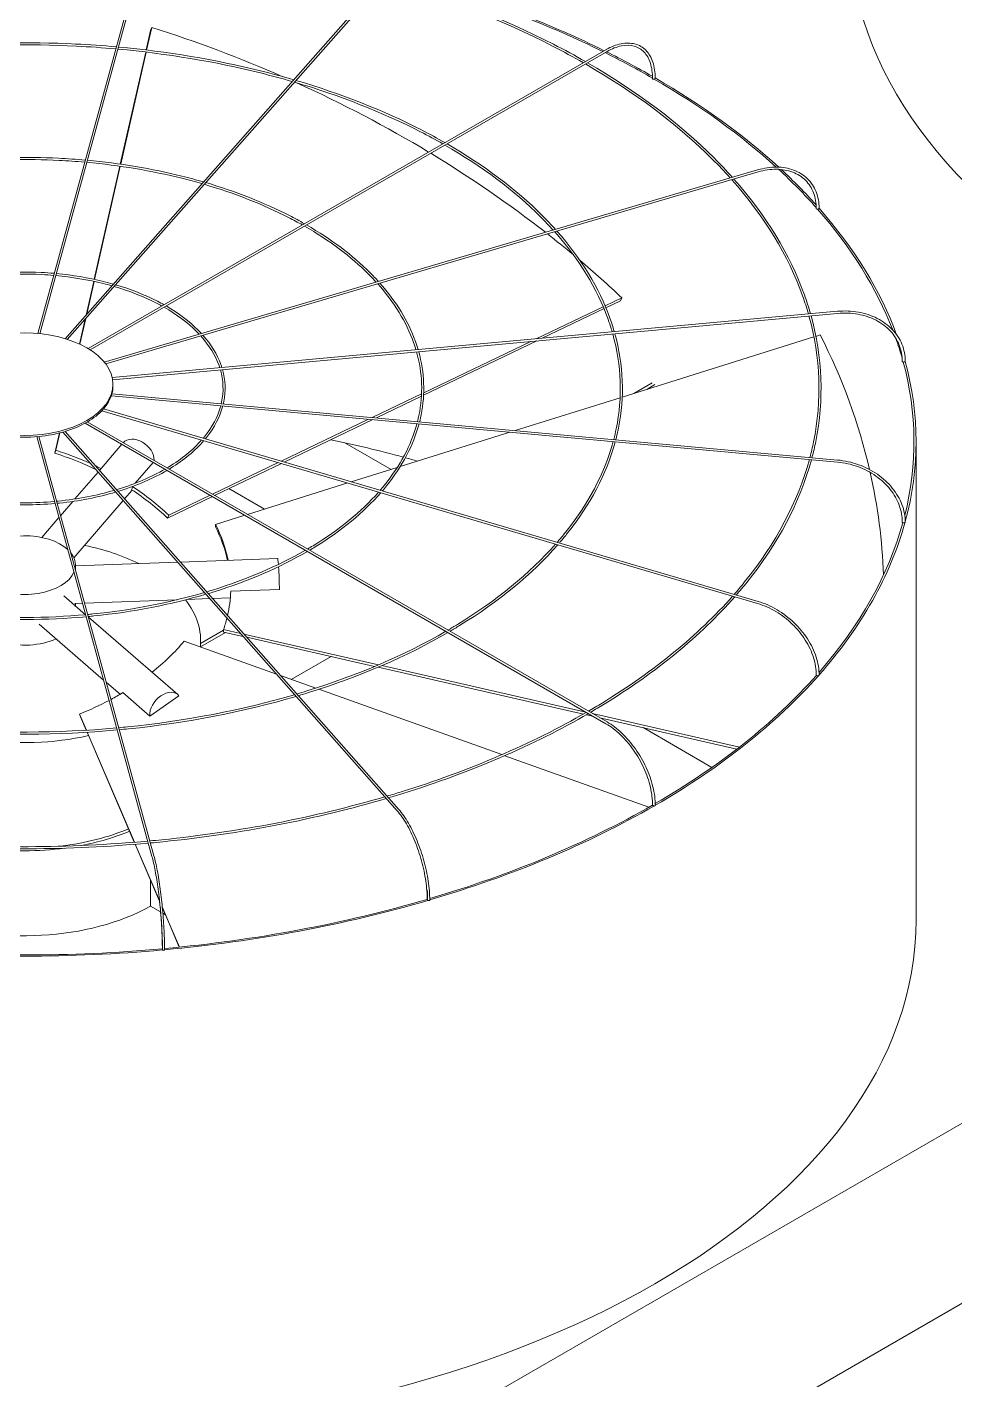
# Model space of a CAD drawing. Header units: millimetres. Extents: x -312439 to 477422, y -331570 to 212570.
# Drawn here: x 367483 to 368575, y 98153 to 99745 of the extents above; entities that cross this region are included whole.
import ezdxf

# ---------------------------------------------------------------- set-up
doc = ezdxf.new("R2010")
doc.units = ezdxf.units.MM

msp = doc.modelspace()

# ---------------------------------------------------------------- linework, layer by layer
at = {"color": 3, "linetype": 'Continuous', "lineweight": 0, "extrusion": (-1.11022e-16, 0.816497, 0.57735)}
for p, q in [((375321.607, 102345.696), (367180.33, 97645.327)), ((375503.473, 102238.696), (367363.927, 97539.327)), ((367630.212, 99874.562), (367495.745, 99384.394)), ((367498.219, 99384.156), (367632.575, 99873.914)), ((367528.056, 99378.292), (367918.733, 99820.973)), ((367920.57, 99819.353), (367530.62, 99377.495)), ((367623.329, 99718.064), (367628.557, 99741.148)), ((367629.888, 99744.58), (367623.867, 99717.999)), ((367628.557, 99741.148), (367629.888, 99744.58)), ((367555.055, 99366.65), (368164.246, 99718.367)), ((368165.471, 99716.246), (367557.419, 99365.187)), ((367592.899, 99583.719), (367622.785, 99715.662)), ((367623.323, 99715.598), (367593.434, 99583.642)), ((367562.206, 99448.212), (367592.356, 99581.322)), ((367592.892, 99581.246), (367562.733, 99448.098)), ((367574.096, 99350.817), (368342.666, 99576.911)), ((368343.358, 99574.561), (367575.732, 99348.745)), ((367552.691, 99406.206), (367561.664, 99445.823)), ((367562.192, 99445.709), (367553.435, 99407.049)), ((368163.189, 99417.067), (368182.796, 99426.477)), ((368181.465, 99423.045), (368164.166, 99414.743)), ((368181.465, 99423.045), (368182.796, 99426.477)), ((368436.561, 99410.53), (367583.473, 99332.52)), ((368436.784, 99408.09), (367583.93, 99330.103)), ((368082.015, 99378.109), (368160.978, 99416.006)), ((368161.954, 99413.681), (368089.205, 99378.766)), ((367544.935, 99371.963), (367551.563, 99401.226)), ((367552.307, 99402.069), (367545.435, 99371.731)), ((368082.874, 99375.728), (367949.716, 99311.82)), ((367949.834, 99314.67), (368075.684, 99375.07)), ((368408.901, 99380.357), (368183.374, 99309.706)), ((368416.345, 99382.689), (368411.253, 99381.094)), ((367584.34, 99322.767), (367584.34, 99324.767)), ((368218.405, 99326.321), (368197.047, 99313.989)), ((368436.561, 99233.1), (367582.403, 99311.207)), ((367583.126, 99313.6), (368436.784, 99235.539)), ((367889.274, 99285.605), (367947.339, 99313.473)), ((367947.196, 99310.611), (367894.163, 99285.158)), ((368180.888, 99308.927), (368057.373, 99270.234)), ((368212.194, 99318.734), (368221.869, 99324.321)), ((368342.666, 99066.719), (367571.338, 99293.624)), ((367573.177, 99295.636), (368343.358, 99069.069)), ((367551.656, 99278.941), (368164.246, 98925.263)), ((368165.471, 98927.384), (367554.133, 99280.34)), ((367782.11, 99234.173), (367884.969, 99283.539)), ((367889.858, 99283.092), (367785.719, 99233.112)), ((367494.698, 99263.051), (367630.212, 98769.067)), ((367632.575, 98769.715), (367497.177, 99263.274)), ((367515.861, 99243.607), (367521.245, 99267.375)), ((367521.831, 99267.522), (367517.192, 99247.039)), ((367525.311, 99268.448), (367918.733, 98822.656)), ((367920.57, 98824.277), (367527.914, 99269.2)), ((368051.296, 99268.33), (367922.314, 99227.923)), ((367515.861, 99243.607), (367517.192, 99247.039)), ((367594.753, 99254.06), (367568.406, 99223.318)), ((367911.43, 99224.514), (367857.045, 99255.913)), ((368529.049, 98694.344), (368529.049, 99257.232)), ((367631.546, 99232.817), (367610.421, 99208.169)), ((367701.285, 99195.382), (367778.812, 99232.59)), ((367782.421, 99231.529), (367703.927, 99193.857)), ((367566.797, 99221.44), (367539.592, 99189.698)), ((367918.709, 99226.794), (367864.704, 99209.876)), ((367606.886, 99200.272), (367597.949, 99189.843)), ((367762.41, 99177.83), (367720.704, 99201.909)), ((367860.501, 99208.559), (367742.493, 99171.591)), ((367537.161, 99186.861), (367522.751, 99170.048)), ((367596.339, 99187.965), (367538.372, 99120.329)), ((367701.252, 99192.573), (367648.539, 99167.274)), ((367649.869, 99170.706), (367698.61, 99194.098)), ((367520.827, 99167.803), (367500.77, 99144.401)), ((367648.539, 99167.274), (367649.869, 99170.706)), ((367739.317, 99170.596), (367704.974, 99159.837)), ((367704.879, 99156.88), (367704.974, 99159.837)), ((367777.815, 99119.671), (367663.613, 99115.438)), ((367660.45, 99115.321), (367540.176, 99110.863)), ((367540.176, 99111.907), (367540.176, 99106.532)), ((367552.079, 99053.555), (367526.536, 99075.69)), ((367659.629, 99071.045), (367551.015, 99067.019)), ((367698.261, 99072.477), (367671.534, 99071.486)), ((367722.339, 99073.369), (367701.424, 99072.594)), ((367722.817, 99081.244), (367780.045, 99083.365)), ((367548.501, 99066.926), (367539.495, 99066.592)), ((367540.176, 99066.617), (367540.176, 99063.87)), ((367573.253, 98976.698), (367497.58, 99042.275)), ((367660.522, 98959.58), (367555.529, 99050.565)), ((367776.768, 98983.519), (367668.062, 99022.345)), ((367714.433, 99035.352), (367687.454, 99019.776)), ((367687.454, 99015.776), (367716.659, 99032.637)), ((367687.454, 99015.419), (367687.454, 99022.669)), ((367714.362, 99033.16), (367714.457, 99036.117)), ((367737.641, 99027.854), (367714.362, 99033.16)), ((367714.457, 99036.117), (367734.351, 99031.582)), ((367738.441, 99030.65), (367896.609, 98994.595)), ((367892.031, 98992.66), (367741.731, 99026.922)), ((367840.835, 99004.33), (367794.079, 98977.336)), ((368137.69, 98936.661), (367896.124, 98991.727)), ((367900.668, 98993.67), (368140.424, 98939.016)), ((367822.79, 98967.081), (367781.539, 98981.815)), ((367592.64, 98959.898), (367576.585, 98973.811)), ((367595.916, 98961.853), (367627.711, 98934.299)), ((368041.799, 98888.857), (367826.565, 98965.733)), ((367627.711, 98934.299), (367661.906, 98958.119)), ((367544.868, 98936.529), (367552.989, 98917.614)), ((367546.104, 98933.192), (367544.868, 98936.529)), ((367552.796, 98917.602), (367546.104, 98933.192)), ((368148.948, 98934.095), (368141.214, 98935.858)), ((368148.519, 98937.171), (368321.237, 98897.799)), ((368318.27, 98895.497), (368157.043, 98932.25)), ((367609.402, 98785.746), (367553.823, 98915.21)), ((367554.015, 98915.222), (367609.592, 98785.762)), ((368288.899, 98873.862), (368207.813, 98920.676)), ((368214.856, 98827.046), (368045.17, 98887.653)), ((367639.097, 98716.573), (367610.421, 98783.371)), ((367610.612, 98783.387), (367639.03, 98717.189)), ((367628.496, 98741.267), (367628.496, 98710.592)), ((367640.352, 98703.747), (367628.496, 98710.592)), ((367642.347, 98709.462), (367662.56, 98662.377)), ((367662.372, 98662.358), (367642.405, 98708.868)), ((367646.005, 98700.483), (367643.013, 98702.21))]:
    msp.add_line(p, q, dxfattribs=at)
at = {"color": 3, "linetype": 'Continuous', "lineweight": 0}
for centre, major_axis, ratio, start_param, end_param in [((369499.609, 99860.204), (-1048.768, 0), 0.57735027, 0, 3.14159265), ((367480.28, 99257.232), (-1046.319, 0), 0.57735027, 4.00461262, 4.24016109), ((367480.28, 99257.232), (-1048.768, 0), 0.57735027, 4.00443097, 4.24060103), ((367481.611, 99089.952), (-942.562, 365.4), 0.65992862, 4.64663537, 4.80984928), ((367480.28, 99257.232), (-1046.319, 0), 0.57735027, 3.92863661, 4.00129229), ((367480.28, 99257.232), (-1048.768, 0), 0.57735027, 3.93098858, 4.00111844), ((367481.611, 99089.952), (-942.562, 365.4), 0.65992862, 4.45394149, 4.62923067), ((368220.139, 99684.39), (1.225, -0.016), 0.56830663, 3.14159265, 3.93464288), ((368220.139, 99684.39), (1.225, -0.016), 0.56830663, 3.93464288, 5.50543921), ((367480.28, 99257.232), (-1046.319, 0), 0.57735027, 3.70570419, 3.9258203), ((368221.005, 99684.89), (-1.225, 0), 0.57735027, 1.83263032, 3.14159265), ((367480.28, 99257.232), (-1048.768, 0), 0.57735027, 3.70411228, 3.92650775), ((367481.611, 99089.952), (-942.562, 365.4), 0.65992862, 4.28319099, 4.45112181), ((367480.28, 99257.232), (-1046.319, 0), 0.57735027, 3.61515195, 3.70067928), ((367480.28, 99257.232), (-1048.768, 0), 0.57735027, 3.61992048, 3.69877001), ((367480.28, 99257.232), (-1048.768, 0), 0.57735027, 3.35086888, 3.61231471), ((368412.67, 99531.395), (-1.225, 0.021), 0.57151893, 0, 0.48093441), ((368412.67, 99531.395), (-1.225, 0.021), 0.57151893, 0.48093441, 2.05173073), ((367480.28, 99257.232), (-1046.319, 0), 0.57735027, 3.3609423, 3.61148113), ((368413.761, 99531.716), (-1.225, 0), 0.57735027, 1.51847105, 3.14159265), ((367481.611, 99089.952), (-942.562, 365.4), 0.65992862, 4.23904287, 4.2800546), ((367481.611, 99089.952), (-942.562, 365.4), 0.65992862, 4.15803474, 4.22871948), ((367480.375, 99089.477), (1010.388, -32.497), 0.79709982, 0.20844184, 0.41264052), ((367480.28, 99257.232), (-1046.319, 0), 0.57735027, 3.30554955, 3.34466555), ((368513.889, 99351.538), (-1.225, 0.023), 0.57529521, 0, 0.1678974), ((368513.889, 99351.538), (-1.225, 0.023), 0.57529521, 0.1678974, 1.73869372), ((367480.28, 99257.232), (-1046.319, 0), 0.57735027, 2.9973499, 3.29716571), ((368515.099, 99351.649), (-1.225, 0), 0.57735027, 1.20431179, 3.14159265), ((367480.28, 99257.232), (-1048.768, 0), 0.57735027, 2.98561554, 3.29783032), ((367479.847, 99322.767), (-104.492, 0), 0.57735027, 2.67392209, 2.98094469), ((367479.847, 99322.767), (-104.492, 0), 0.57735027, 2.98808135, 3.14159265), ((367479.847, 99322.767), (-104.492, 0), 0.57735027, 2.35976282, 2.66678542), ((367479.847, 99322.767), (-104.492, 0), 0.57735027, 2.04560356, 2.35262616), ((367479.847, 99322.767), (-104.492, 0), 0.57735027, 1.41728503, 1.72430763), ((367479.847, 99322.767), (-104.492, 0), 0.57735027, 1.73144429, 2.03846689), ((367612.87, 99241.226), (-16.786, 14.386), 0.73180825, 3.6699438, 6.25547108), ((367481.611, 99089.952), (226.18, -87.683), 0.65992862, 1.48816133, 1.66825663), ((367480.28, 98692.344), (1046.319, 0), 0.57735027, 1.13086203, 1.21917829), ((367480.28, 99086.52), (-226.18, 87.683), 0.65992862, 4.59602029, 4.80984928), ((367480.28, 98692.344), (1046.319, 0), 0.57735027, 1.11315293, 1.12829513), ((367481.611, 99089.952), (226.18, -87.683), 0.65992862, 1.43137513, 1.46305029), ((367480.375, 99089.477), (1010.388, -32.497), 0.79709982, 0.05380476, 0.20420122), ((367480.28, 99086.52), (-226.18, 87.683), 0.65992862, 4.15803474, 4.39268064), ((367481.611, 99089.952), (226.18, -87.683), 0.65992862, 1.01644208, 1.25303729), ((367480.28, 99086.52), (242.456, -7.798), 0.79709982, 0.20115917, 0.41264052), ((367480.375, 99089.477), (242.456, -7.798), 0.79709982, 0.18583027, 0.41264052), ((367480.28, 99257.232), (-1046.319, 0), 0.57735027, 2.6752935, 2.98289949), ((367480.28, 99257.232), (-1048.768, 0), 0.57735027, 2.67086857, 2.98332964), ((368513.889, 99162.426), (-1.225, 0.023), 0.57926583, 0, 1.42460911), ((368515.099, 99162.315), (-1.225, 0), 0.57735027, 0.89015252, 3.14159265), ((367480.28, 99111.907), (-59.895, 0), 0.57735027, 3.69756416, 5.76575409), ((367480.28, 99022.669), (-207.174, 0), 0.57735027, 4.00561733, 4.36390833), ((367480.28, 99111.907), (-59.895, 0), 0.57735027, 3.02719924, 3.57014533), ((367778.634, 99097.578), (-0.819, 22.092), 0.05230802, 5.46284956, 6.28318531), ((367480.28, 99111.907), (-59.895, 0), 0.57735027, 0.78539816, 2.89978042), ((367778.634, 99097.578), (-0.819, 22.092), 0.05230802, 4.01155215, 5.31083021), ((367480.28, 99022.669), (-207.174, 0), 0.57735027, 3.08204121, 3.55783774), ((367480.375, 99089.477), (242.456, -7.798), 0.79709982, 6.13145768, 6.28093219), ((367480.375, 99089.477), (242.456, -7.798), 0.79709982, 6.04401129, 6.11604234), ((367480.28, 99052.285), (-59.895, 0), 0.57735027, 1.1079301, 2.23846982), ((367479.045, 99089.857), (-227.492, -84.221), 0.6873805, 2.02158825, 2.2576377), ((367480.28, 99257.232), (-1046.319, 0), 0.57735027, 2.35898226, 2.6687056), ((367480.28, 99257.232), (-1048.768, 0), 0.57735027, 2.35667794, 2.66891462), ((368412.67, 98982.569), (-1.225, 0.021), 0.58304212, 0, 1.10944839), ((368413.761, 98982.248), (-1.225, 0), 0.57735027, 0.57599326, 3.14159265), ((367479.045, 99089.857), (-227.492, -84.221), 0.6873805, 1.7758456, 1.84274406), ((367646.044, 98942.872), (14.478, 16.707), 0.67950023, 6.14949631, 8.84418497), ((367479.045, 99089.857), (-227.492, -84.221), 0.6873805, 1.60582316, 1.76537716), ((367480.28, 99022.669), (-207.174, 0), 0.57735027, 1.30817895, 1.9425337), ((367480.28, 99257.232), (-1046.319, 0), 0.57735027, 2.04376734, 2.35460013), ((367480.28, 99257.232), (-1048.768, 0), 0.57735027, 2.04258502, 2.35459852), ((368220.139, 98829.574), (-1.225, 0.017), 0.58625442, 0, 0.79329185), ((368221.005, 98829.074), (-1.225, 0), 0.57735027, 0.26183399, 3.14159265), ((367480.28, 98898.164), (-207.174, 0), 0.57735027, 1.77816663, 2.202298), ((367480.28, 98898.164), (-212.072, 0), 0.57735027, 1.89063678, 2.19285982), ((367480.28, 98898.164), (-212.072, 0), 0.57735027, 1.3476903, 1.79509044), ((367480.28, 98798.164), (-212.072, 0), 0.57735027, 0.98594125, 2.34464399), ((367480.28, 99257.232), (-1046.319, 0), 0.57735027, 1.72891751, 2.04055715), ((367480.28, 99257.232), (-1048.768, 0), 0.57735027, 1.72854634, 2.04038352), ((367955.144, 98718.417), (-1.225, 0.011), 0.58858829, 0, 0.47632773), ((367955.7, 98717.787), (-1.225, 0), 0.57735027, 0, 3.14159265), ((367480.28, 98694.344), (-1048.768, 0), 0.57735027, 0, 3.14159265), ((367480.28, 99257.232), (-1048.768, 0), 0.57735027, 1.41453598, 1.72626058), ((367480.28, 99257.232), (-1046.319, 0), 0.57735027, 1.41438895, 1.72636573), ((367643.623, 98659.978), (-1.225, 0.004), 0.58981528, 0, 0.15883691), ((367643.815, 98659.279), (-1.225, 0), 0.57735027, 0, 3.14159265)]:
    msp.add_ellipse(centre, major_axis=major_axis, ratio=ratio, start_param=start_param, end_param=end_param, dxfattribs=at)
msp.add_ellipse((367479.847, 99324.767), major_axis=(-104.492, 0), ratio=0.57735027, dxfattribs=at)
for points, knots in [([(368140.109, 99704.431), (368127.93, 99711.413), (368115.419, 99718.202), (368043.02, 99755.381), (367976.666, 99781.553), (367905.668, 99802.467)], [3.145113132, 3.145113132, 3.145113132, 3.145113132, 3.200037836, 3.200037836, 3.455209352, 3.455209352, 3.455209352, 3.455209352]), ([(368137.654, 99703.014), (368125.916, 99709.718), (368113.87, 99716.243), (368041.787, 99753.265), (367975.178, 99779.505), (367903.879, 99800.44)], [3.146975566, 3.146975566, 3.146975566, 3.146975566, 3.199958928, 3.199958928, 3.456525414, 3.456525414, 3.456525414, 3.456525414]), ([(367588.291, 99721.748), (367572.442, 99723.176), (367556.509, 99724.291), (367484.195, 99727.908), (367427.273, 99726.783), (367371.404, 99721.748)], [3.772165081, 3.772165081, 3.772165081, 3.772165081, 3.840593344, 3.840593344, 4.081816553, 4.081816553, 4.081816553, 4.081816553]), ([(367587.633, 99719.348), (367572.237, 99720.73), (367556.762, 99721.815), (367484.896, 99725.459), (367427.952, 99724.363), (367372.062, 99719.348)], [3.772797592, 3.772797592, 3.772797592, 3.772797592, 3.839399606, 3.839399606, 4.081184042, 4.081184042, 4.081184042, 4.081184042]), ([(368222.23, 99684.89), (368222.23, 99691.79), (368221.285, 99698.171), (368217.551, 99709.285), (368214.758, 99714.019), (368207.564, 99721.299), (368203.171, 99723.843), (368193.301, 99726.449), (368187.835, 99726.517), (368176.377, 99724.241), (368170.381, 99721.889), (368164.352, 99718.428), (368164.299, 99718.397), (368164.246, 99718.367)], [3.14159265, 3.14159265, 3.14159265, 3.14159265, 3.45575192, 3.45575192, 3.76991118, 3.76991118, 4.08269654, 4.08269654, 4.39544819, 4.39544819, 4.70960746, 4.70960746, 4.71238898, 4.71238898, 4.71238898, 4.71238898]), ([(368165.471, 99716.246), (368171.221, 99719.565), (368176.946, 99721.807), (368187.744, 99723.947), (368192.809, 99723.847), (368201.813, 99721.393), (368205.759, 99719.044), (368212.249, 99712.271), (368214.792, 99707.837), (368218.172, 99697.249), (368219.004, 99691.099), (368218.915, 99684.406)], [1.57079633, 1.57079633, 1.57079633, 1.57079633, 1.88806437, 1.88806437, 2.20533241, 2.20533241, 2.52260045, 2.52260045, 2.83986849, 2.83986849, 3.15713653, 3.15713653, 3.15713653, 3.15713653]), ([(367795.163, 99680.955), (367782.906, 99684.514), (367770.467, 99687.866), (367704.27, 99704.356), (367647.769, 99713.827), (367590.111, 99719.123)], [3.460983159, 3.460983159, 3.460983159, 3.460983159, 3.519648571, 3.519648571, 3.769222865, 3.769222865, 3.769222865, 3.769222865]), ([(367796.955, 99682.984), (367784.162, 99686.715), (367771.173, 99690.22), (367704.554, 99706.784), (367648.235, 99716.223), (367590.769, 99721.522)], [3.459218713, 3.459218713, 3.459218713, 3.459218713, 3.520344822, 3.520344822, 3.768597722, 3.768597722, 3.768597722, 3.768597722]), ([(368310.399, 99567.419), (368303.767, 99574.819), (368296.836, 99582.131), (368248.616, 99630.32), (368198.206, 99668.176), (368140.112, 99701.605)], [2.833719703, 2.833719703, 2.833719703, 2.833719703, 2.880073873, 2.880073873, 3.143270218, 3.143270218, 3.143270218, 3.143270218]), ([(368313.001, 99568.184), (368306.123, 99575.892), (368298.926, 99583.503), (368250.519, 99631.895), (368200.334, 99669.653), (368142.562, 99703.019)], [2.831913395, 2.831913395, 2.831913395, 2.831913395, 2.879924499, 2.879924499, 3.141418031, 3.141418031, 3.141418031, 3.141418031]), ([(367972.379, 99607.592), (367963.873, 99612.432), (367955.152, 99617.148), (367901.358, 99644.777), (367851.323, 99664.482), (367797.761, 99680.196)], [3.148849473, 3.148849473, 3.148849473, 3.148849473, 3.199944541, 3.199944541, 3.456834427, 3.456834427, 3.456834427, 3.456834427]), ([(367974.836, 99609.011), (367965.887, 99614.128), (367956.701, 99619.106), (367902.591, 99646.892), (367852.811, 99666.53), (367799.55, 99682.224)], [3.146361804, 3.146361804, 3.146361804, 3.146361804, 3.200049713, 3.200049713, 3.455080387, 3.455080387, 3.455080387, 3.455080387]), ([(368102.157, 99506.159), (368097.397, 99511.442), (368092.434, 99516.664), (368056.456, 99552.617), (368018.544, 99581.069), (367974.84, 99606.185)], [2.83591825, 2.83591825, 2.83591825, 2.83591825, 2.880098074, 2.880098074, 3.143909361, 3.143909361, 3.143909361, 3.143909361]), ([(368104.761, 99506.925), (368099.755, 99512.515), (368094.524, 99518.036), (368058.359, 99554.192), (368020.672, 99582.546), (367977.291, 99607.6)], [2.833499431, 2.833499431, 2.833499431, 2.833499431, 2.879899034, 2.879899034, 3.141439875, 3.141439875, 3.141439875, 3.141439875]), ([(367551.736, 99588.498), (367541.28, 99589.433), (367530.769, 99590.164), (367482.832, 99592.553), (367445.051, 99591.815), (367407.958, 99588.498)], [3.773286698, 3.773286698, 3.773286698, 3.773286698, 3.840886477, 3.840886477, 4.080694936, 4.080694936, 4.080694936, 4.080694936]), ([(367551.078, 99586.097), (367541.075, 99586.986), (367531.022, 99587.688), (367483.534, 99590.104), (367445.73, 99589.396), (367408.617, 99586.097)], [3.774238416, 3.774238416, 3.774238416, 3.774238416, 3.839097695, 3.839097695, 4.079743218, 4.079743218, 4.079743218, 4.079743218]), ([(367689.076, 99560.745), (367681.279, 99562.995), (367673.373, 99565.118), (367629.648, 99576.016), (367591.989, 99582.335), (367553.556, 99585.873)], [3.463595352, 3.463595352, 3.463595352, 3.463595352, 3.51947091, 3.51947091, 3.768879274, 3.768879274, 3.768879274, 3.768879274]), ([(367690.868, 99562.777), (367682.536, 99565.196), (367674.079, 99567.473), (367629.931, 99578.444), (367592.454, 99584.731), (367554.215, 99588.272)], [3.46094335, 3.46094335, 3.46094335, 3.46094335, 3.520514255, 3.520514255, 3.7679441, 3.7679441, 3.7679441, 3.7679441]), ([(368414.986, 99531.716), (368414.986, 99538.645), (368413.788, 99545.244), (368409.086, 99557.121), (368405.582, 99562.395), (368396.619, 99571.063), (368391.166, 99574.453), (368378.882, 99579.018), (368372.055, 99580.193), (368357.703, 99580.245), (368350.179, 99579.121), (368342.666, 99576.911)], [4.71238898, 4.71238898, 4.71238898, 4.71238898, 5.02654825, 5.02654825, 5.34070751, 5.34070751, 5.65486678, 5.65486678, 5.96902604, 5.96902604, 6.28318531, 6.28318531, 6.28318531, 6.28318531]), ([(368402.394, 99407.405), (368400.372, 99414.487), (368398.105, 99421.545), (368378.64, 99476.044), (368350.513, 99522.207), (368312.203, 99565.396)], [2.519571261, 2.519571261, 2.519571261, 2.519571261, 2.559550642, 2.559550642, 2.829500903, 2.829500903, 2.829500903, 2.829500903]), ([(368404.876, 99407.632), (368402.762, 99415.074), (368400.38, 99422.49), (368380.755, 99477.191), (368352.773, 99523.16), (368314.798, 99566.159)], [2.518738954, 2.518738954, 2.518738954, 2.518738954, 2.560443172, 2.560443172, 2.827714195, 2.827714195, 2.827714195, 2.827714195]), ([(368343.358, 99574.561), (368350.62, 99576.697), (368357.869, 99577.765), (368371.606, 99577.672), (368378.091, 99576.513), (368389.659, 99572.113), (368394.741, 99568.875), (368403.039, 99560.643), (368406.255, 99555.648), (368410.515, 99544.357), (368411.557, 99538.06), (368411.445, 99531.415)], [6.28318531, 6.28318531, 6.28318531, 6.28318531, 6.60045335, 6.60045335, 6.91772139, 6.91772139, 7.23498943, 7.23498943, 7.55225747, 7.55225747, 7.86952551, 7.86952551, 7.86952551, 7.86952551]), ([(367807.14, 99512.192), (367801.856, 99515.177), (367796.448, 99518.09), (367760.938, 99536.33), (367727.489, 99549.496), (367691.676, 99559.989)], [3.152476318, 3.152476318, 3.152476318, 3.152476318, 3.199914714, 3.199914714, 3.457374967, 3.457374967, 3.457374967, 3.457374967]), ([(367809.601, 99513.612), (367803.872, 99516.873), (367797.998, 99520.049), (367762.171, 99538.446), (367728.976, 99551.544), (367693.465, 99562.017)], [3.148732281, 3.148732281, 3.148732281, 3.148732281, 3.200072384, 3.200072384, 3.454746323, 3.454746323, 3.454746323, 3.454746323]), ([(367893.941, 99444.907), (367891.047, 99448.086), (367888.043, 99451.231), (367864.305, 99474.95), (367838.904, 99493.991), (367809.608, 99510.788)], [2.840166791, 2.840166791, 2.840166791, 2.840166791, 2.880145835, 2.880145835, 3.145067211, 3.145067211, 3.145067211, 3.145067211]), ([(367896.551, 99445.675), (367893.407, 99449.159), (367890.133, 99452.603), (367866.208, 99476.525), (367841.032, 99495.468), (367812.059, 99512.203)], [2.836508955, 2.836508955, 2.836508955, 2.836508955, 2.879847671, 2.879847671, 3.141363941, 3.141363941, 3.141363941, 3.141363941]), ([(368171.579, 99386.299), (368170.134, 99391.29), (368168.526, 99396.266), (368154.015, 99436.927), (368132.836, 99471.654), (368103.966, 99504.138)], [2.521788299, 2.521788299, 2.521788299, 2.521788299, 2.55939978, 2.55939978, 2.830291828, 2.830291828, 2.830291828, 2.830291828]), ([(368174.063, 99386.526), (368172.524, 99391.877), (368170.801, 99397.211), (368156.129, 99438.075), (368135.096, 99472.607), (368106.562, 99504.902)], [2.520659116, 2.520659116, 2.520659116, 2.520659116, 2.560589234, 2.560589234, 2.827907762, 2.827907762, 2.827907762, 2.827907762]), ([(367515.181, 99455.246), (367510.119, 99455.689), (367505.031, 99456.036), (367481.472, 99457.198), (367462.83, 99456.848), (367444.513, 99455.246)], [3.776630452, 3.776630452, 3.776630452, 3.776630452, 3.841752063, 3.841752063, 4.077351182, 4.077351182, 4.077351182, 4.077351182]), ([(367514.523, 99452.844), (367509.914, 99453.242), (367505.284, 99453.561), (367482.173, 99454.749), (367463.509, 99454.427), (367445.172, 99452.844)], [3.778551419, 3.778551419, 3.778551419, 3.778551419, 3.838185012, 3.838185012, 4.075430215, 4.075430215, 4.075430215, 4.075430215]), ([(367582.984, 99440.531), (367579.652, 99441.474), (367576.28, 99442.371), (367555.027, 99447.676), (367536.209, 99450.843), (367517.002, 99452.622)], [3.471418325, 3.471418325, 3.471418325, 3.471418325, 3.518930063, 3.518930063, 3.767850767, 3.767850767, 3.767850767, 3.767850767]), ([(367584.78, 99442.567), (367580.909, 99443.676), (367576.986, 99444.725), (367555.31, 99450.104), (367536.674, 99453.238), (367517.66, 99455.021)], [3.466082688, 3.466082688, 3.466082688, 3.466082688, 3.521010964, 3.521010964, 3.765995554, 3.765995554, 3.765995554, 3.765995554]), ([(367641.889, 99416.784), (367639.835, 99417.919), (367637.745, 99419.033), (367620.52, 99427.883), (367603.655, 99434.511), (367585.59, 99439.782)], [3.163350536, 3.163350536, 3.163350536, 3.163350536, 3.199816759, 3.199816759, 3.458993739, 3.458993739, 3.458993739, 3.458993739]), ([(367644.361, 99418.211), (367641.855, 99419.617), (367639.295, 99420.991), (367621.752, 99429.998), (367605.142, 99436.559), (367587.379, 99441.81)], [3.15578841, 3.15578841, 3.15578841, 3.15578841, 3.200131949, 3.200131949, 3.453750875, 3.453750875, 3.453750875, 3.453750875]), ([(367940.77, 99365.193), (367939.904, 99368.109), (367938.954, 99371.018), (367929.395, 99397.843), (367915.175, 99421.121), (367895.76, 99442.889)], [2.526062853, 2.526062853, 2.526062853, 2.526062853, 2.559096419, 2.559096419, 2.831723129, 2.831723129, 2.831723129, 2.831723129]), ([(367943.257, 99365.42), (367942.294, 99368.697), (367941.227, 99371.962), (367931.509, 99398.991), (367917.435, 99422.074), (367898.357, 99443.653)], [2.5243135, 2.5243135, 2.5243135, 2.5243135, 2.560878912, 2.560878912, 2.828143092, 2.828143092, 2.828143092, 2.828143092]), ([(367685.703, 99383.649), (367684.691, 99384.727), (367683.652, 99385.798), (367672.155, 99397.283), (367659.264, 99406.911), (367644.374, 99415.39)], [2.852936139, 2.852936139, 2.852936139, 2.852936139, 2.880283876, 2.880283876, 3.148538696, 3.148538696, 3.148538696, 3.148538696]), ([(367688.33, 99384.422), (367687.057, 99385.802), (367685.744, 99387.17), (367674.057, 99398.859), (367661.393, 99408.389), (367646.827, 99416.806)], [2.84544614, 2.84544614, 2.84544614, 2.84544614, 2.879690294, 2.879690294, 3.141137935, 3.141137935, 3.141137935, 3.141137935]), ([(368404.12, 99238.526), (368405.726, 99244.597), (368407.153, 99250.683), (368418.454, 99306.021), (368416.656, 99356.045), (368403.069, 99405.007)], [2.204619764, 2.204619764, 2.204619764, 2.204619764, 2.238829514, 2.238829514, 2.515060108, 2.515060108, 2.515060108, 2.515060108]), ([(368406.594, 99238.3), (368408.279, 99244.7), (368409.765, 99251.117), (368420.871, 99306.611), (368419.012, 99356.466), (368405.548, 99405.234)], [2.205366155, 2.205366155, 2.205366155, 2.205366155, 2.241163262, 2.241163262, 2.514260549, 2.514260549, 2.514260549, 2.514260549]), ([(368516.323, 99351.649), (368516.323, 99358.593), (368514.992, 99365.423), (368509.797, 99378.166), (368505.935, 99384.076), (368496.077, 99394.39), (368490.085, 99398.793), (368476.567, 99405.676), (368469.044, 99408.155), (368453.199, 99410.963), (368444.879, 99411.29), (368436.561, 99410.53)], [4.71238898, 4.71238898, 4.71238898, 4.71238898, 5.02654825, 5.02654825, 5.34070751, 5.34070751, 5.65486678, 5.65486678, 5.96902604, 5.96902604, 6.28318531, 6.28318531, 6.28318531, 6.28318531]), ([(368436.784, 99408.09), (368444.846, 99408.827), (368452.902, 99408.498), (368468.194, 99405.745), (368475.428, 99403.323), (368488.351, 99396.641), (368494.038, 99392.383), (368503.313, 99382.468), (368506.9, 99376.814), (368511.637, 99364.663), (368512.788, 99358.167), (368512.664, 99351.561)], [6.28318531, 6.28318531, 6.28318531, 6.28318531, 6.60045335, 6.60045335, 6.91772139, 6.91772139, 7.23498943, 7.23498943, 7.55225747, 7.55225747, 7.86952551, 7.86952551, 7.86952551, 7.86952551]), ([(367709.936, 99344.085), (367709.666, 99344.928), (367709.382, 99345.769), (367704.775, 99358.758), (367697.515, 99370.587), (367687.552, 99381.64)], [2.538956365, 2.538956365, 2.538956365, 2.538956365, 2.558172992, 2.558172992, 2.836025224, 2.836025224, 2.836025224, 2.836025224]), ([(367712.433, 99344.313), (367712.057, 99345.515), (367711.653, 99346.713), (367706.888, 99359.907), (367699.774, 99371.541), (367690.153, 99382.405)], [2.535128932, 2.535128932, 2.535128932, 2.535128932, 2.561728893, 2.561728893, 2.828841782, 2.828841782, 2.828841782, 2.828841782]), ([(368173.331, 99259.63), (368174.438, 99263.869), (368175.428, 99268.119), (368183.892, 99309.424), (368182.529, 99347.063), (368172.26, 99383.901)], [2.206572109, 2.206572109, 2.206572109, 2.206572109, 2.238438586, 2.238438586, 2.515769314, 2.515769314, 2.515769314, 2.515769314]), ([(368175.804, 99259.404), (368176.989, 99263.973), (368178.039, 99268.553), (368186.309, 99310.015), (368184.884, 99347.484), (368174.739, 99384.128)], [2.20754654, 2.20754654, 2.20754654, 2.20754654, 2.241548585, 2.241548585, 2.514698228, 2.514698228, 2.514698228, 2.514698228]), ([(367942.525, 99280.736), (367943.142, 99283.158), (367943.701, 99285.586), (367949.327, 99312.859), (367948.403, 99338.096), (367941.463, 99362.797)], [2.210316481, 2.210316481, 2.210316481, 2.210316481, 2.237655596, 2.237655596, 2.51702204, 2.51702204, 2.51702204, 2.51702204]), ([(367944.995, 99280.51), (367945.689, 99283.262), (367946.309, 99286.021), (367951.743, 99313.45), (367950.758, 99338.517), (367943.943, 99363.023)], [2.211718384, 2.211718384, 2.211718384, 2.211718384, 2.242315601, 2.242315601, 2.515402874, 2.515402874, 2.515402874, 2.515402874]), ([(367711.7, 99301.843), (367711.842, 99302.448), (367711.977, 99303.053), (367714.763, 99316.294), (367714.278, 99329.129), (367710.663, 99341.691)], [2.221614787, 2.221614787, 2.221614787, 2.221614787, 2.235297735, 2.235297735, 2.520800805, 2.520800805, 2.520800805, 2.520800805]), ([(367714.163, 99301.618), (367714.378, 99302.553), (367714.576, 99303.489), (367717.177, 99316.885), (367716.631, 99329.551), (367713.145, 99341.918)], [2.224061215, 2.224061215, 2.224061215, 2.224061215, 2.244587809, 2.244587809, 2.517487833, 2.517487833, 2.517487833, 2.517487833]), ([(367690.374, 99261.16), (367690.783, 99261.645), (367691.187, 99262.132), (367701.129, 99274.297), (367707.712, 99286.739), (367711.098, 99299.439)], [1.903307061, 1.903307061, 1.903307061, 1.903307061, 1.915350543, 1.915350543, 2.203452943, 2.203452943, 2.203452943, 2.203452943]), ([(367692.937, 99260.406), (367693.436, 99261.009), (367693.928, 99261.614), (367703.746, 99273.922), (367710.227, 99286.416), (367713.571, 99299.212)], [1.909987851, 1.909987851, 1.909987851, 1.909987851, 1.924618049, 1.924618049, 2.206425781, 2.206425781, 2.206425781, 2.206425781]), ([(367898.596, 99199.906), (367900.229, 99201.8), (367901.824, 99203.704), (367922.106, 99228.672), (367935.106, 99253.236), (367941.895, 99278.334)], [1.894116328, 1.894116328, 1.894116328, 1.894116328, 1.917671716, 1.917671716, 2.201274894, 2.201274894, 2.201274894, 2.201274894]), ([(367901.174, 99199.148), (367902.894, 99201.16), (367904.572, 99203.184), (367924.726, 99228.298), (367937.624, 99252.913), (367944.371, 99278.107)], [1.897570624, 1.897570624, 1.897570624, 1.897570624, 1.922320382, 1.922320382, 2.202808492, 2.202808492, 2.202808492, 2.202808492]), ([(367647.883, 99226.214), (367648.485, 99226.571), (367649.084, 99226.931), (367665.258, 99236.757), (367678.419, 99247.522), (367688.62, 99259.122)], [1.585149833, 1.585149833, 1.585149833, 1.585149833, 1.596233634, 1.596233634, 1.886390456, 1.886390456, 1.886390456, 1.886390456]), ([(367650.311, 99224.812), (367650.934, 99225.188), (367651.554, 99225.566), (367667.777, 99235.571), (367680.974, 99246.521), (367691.206, 99258.362)], [1.592315094, 1.592315094, 1.592315094, 1.592315094, 1.603748231, 1.603748231, 1.893388943, 1.893388943, 1.893388943, 1.893388943]), ([(368106.806, 99138.656), (368109.674, 99141.955), (368112.463, 99145.276), (368143.084, 99183.049), (368162.501, 99219.733), (368172.691, 99257.229)], [1.891059564, 1.891059564, 1.891059564, 1.891059564, 1.918447026, 1.918447026, 2.200552897, 2.200552897, 2.200552897, 2.200552897]), ([(368109.389, 99137.896), (368112.343, 99141.314), (368115.213, 99144.756), (368145.705, 99182.675), (368165.02, 99219.411), (368175.168, 99257.002)], [1.893387733, 1.893387733, 1.893387733, 1.893387733, 1.921549455, 1.921549455, 2.201585872, 2.201585872, 2.201585872, 2.201585872]), ([(368314.981, 99077.416), (368319.097, 99082.132), (368323.092, 99086.882), (368364.051, 99137.459), (368389.881, 99186.247), (368403.476, 99236.125)], [1.889456602, 1.889456602, 1.889456602, 1.889456602, 1.918834976, 1.918834976, 2.200108517, 2.200108517, 2.200108517, 2.200108517]), ([(368317.567, 99076.655), (368321.768, 99081.49), (368325.844, 99086.361), (368366.672, 99137.085), (368392.401, 99185.925), (368405.953, 99235.899)], [1.891212574, 1.891212574, 1.891212574, 1.891212574, 1.921163042, 1.921163042, 2.200887841, 2.200887841, 2.200887841, 2.200887841]), ([(368436.561, 99233.1), (368444.622, 99232.363), (368452.686, 99230.559), (368468.008, 99224.999), (368475.263, 99221.243), (368488.237, 99212.163), (368493.952, 99206.84), (368503.275, 99195.169), (368506.88, 99188.824), (368511.637, 99175.753), (368512.788, 99169.031), (368512.664, 99162.449)], [0, 0, 0, 0, 0.31726804, 0.31726804, 0.63453608, 0.63453608, 0.95180412, 0.95180412, 1.26907216, 1.26907216, 1.5863402, 1.5863402, 1.5863402, 1.5863402]), ([(368516.323, 99162.315), (368516.323, 99169.26), (368514.993, 99176.315), (368509.818, 99189.955), (368505.975, 99196.537), (368496.166, 99208.594), (368490.202, 99214.069), (368476.733, 99223.39), (368469.231, 99227.235), (368453.414, 99232.93), (368445.102, 99234.779), (368436.784, 99235.539)], [4.71238898, 4.71238898, 4.71238898, 4.71238898, 5.02654825, 5.02654825, 5.34070751, 5.34070751, 5.65486678, 5.65486678, 5.96902604, 5.96902604, 6.28318531, 6.28318531, 6.28318531, 6.28318531]), ([(367588.434, 99200.624), (367589.125, 99200.833), (367589.813, 99201.043), (367610.692, 99207.498), (367629.274, 99215.459), (367645.45, 99224.79)], [1.267045676, 1.267045676, 1.267045676, 1.267045676, 1.27702015, 1.27702015, 1.570336557, 1.570336557, 1.570336557, 1.570336557]), ([(367590.216, 99198.605), (367590.966, 99198.834), (367591.713, 99199.066), (367612.837, 99205.69), (367631.582, 99213.829), (367647.896, 99223.378)], [1.272186296, 1.272186296, 1.272186296, 1.272186296, 1.282962347, 1.282962347, 1.577666055, 1.577666055, 1.577666055, 1.577666055]), ([(367518.089, 99187.042), (367518.74, 99187.104), (367519.391, 99187.168), (367542.903, 99189.53), (367565.163, 99193.801), (367585.846, 99199.855)], [0.949238609, 0.949238609, 0.949238609, 0.949238609, 0.957681574, 0.957681574, 1.254620941, 1.254620941, 1.254620941, 1.254620941]), ([(367518.747, 99184.645), (367519.619, 99184.729), (367520.489, 99184.816), (367544.392, 99187.283), (367566.808, 99191.653), (367587.635, 99197.828)], [0.951064936, 0.951064936, 0.951064936, 0.951064936, 0.962301991, 0.962301991, 1.259854639, 1.259854639, 1.259854639, 1.259854639]), ([(367607.174, 99204.321), (367607.157, 99204.167), (367607.138, 99204.014), (367606.958, 99202.712), (367606.676, 99201.635), (367606.299, 99200.662)], [25.28971129, 25.28971129, 25.28971129, 25.28971129, 25.51327082, 25.51327082, 27.21415767, 27.21415767, 27.21415767, 27.21415767]), ([(367813.123, 99130.812), (367815.326, 99132.102), (367817.507, 99133.406), (367850.473, 99153.508), (367876.546, 99174.855), (367896.824, 99197.874)], [1.577975631, 1.577975631, 1.577975631, 1.577975631, 1.598113062, 1.598113062, 1.885671956, 1.885671956, 1.885671956, 1.885671956]), ([(367443.424, 99184.413), (367444.301, 99184.334), (367445.178, 99184.258), (367469.307, 99182.242), (367493.059, 99182.319), (367516.271, 99184.413)], [0.630366287, 0.630366287, 0.630366287, 0.630366287, 0.641648359, 0.641648359, 0.94043004, 0.94043004, 0.94043004, 0.94043004]), ([(367444.083, 99186.814), (367444.552, 99186.772), (367445.022, 99186.731), (367468.699, 99184.706), (367492.426, 99184.748), (367515.612, 99186.814)], [0.632258371, 0.632258371, 0.632258371, 0.632258371, 0.638337859, 0.638337859, 0.938537956, 0.938537956, 0.938537956, 0.938537956]), ([(367815.562, 99129.404), (367817.783, 99130.715), (367819.981, 99132.038), (367852.994, 99152.322), (367879.104, 99173.854), (367899.414, 99197.112)], [1.581619842, 1.581619842, 1.581619842, 1.581619842, 1.601882376, 1.601882376, 1.889205457, 1.889205457, 1.889205457, 1.889205457]), ([(367978.358, 99035.414), (367982.167, 99037.634), (367985.931, 99039.88), (368035.688, 99070.259), (368074.673, 99102.189), (368105.029, 99136.626)], [1.575583148, 1.575583148, 1.575583148, 1.575583148, 1.598741205, 1.598741205, 1.885432931, 1.885432931, 1.885432931, 1.885432931]), ([(367980.8, 99034.004), (367984.626, 99036.245), (367988.407, 99038.512), (368038.21, 99069.073), (368077.232, 99101.188), (368107.62, 99135.863)], [1.578026357, 1.578026357, 1.578026357, 1.578026357, 1.601256762, 1.601256762, 1.887796271, 1.887796271, 1.887796271, 1.887796271]), ([(367694.523, 99080.414), (367696.832, 99081.102), (367699.131, 99081.801), (367741.548, 99094.962), (367778.489, 99110.815), (367810.682, 99129.393)], [1.261848076, 1.261848076, 1.261848076, 1.261848076, 1.278507505, 1.278507505, 1.570566343, 1.570566343, 1.570566343, 1.570566343]), ([(367696.308, 99078.391), (367698.675, 99079.101), (367701.032, 99079.823), (367743.694, 99093.154), (367780.799, 99109.184), (367813.13, 99127.98)], [1.264451017, 1.264451017, 1.264451017, 1.264451017, 1.281488092, 1.281488092, 1.574251683, 1.574251683, 1.574251683, 1.574251683]), ([(367554.644, 99053.791), (367556.643, 99053.977), (367558.64, 99054.172), (367606.25, 99058.987), (367650.661, 99067.538), (367691.932, 99079.648)], [0.945863763, 0.945863763, 0.945863763, 0.945863763, 0.95883914, 0.95883914, 1.255627672, 1.255627672, 1.255627672, 1.255627672]), ([(367555.302, 99051.392), (367557.522, 99051.601), (367559.738, 99051.818), (367607.739, 99056.74), (367652.307, 99065.389), (367693.721, 99077.621)], [0.946791669, 0.946791669, 0.946791669, 0.946791669, 0.961156725, 0.961156725, 1.25825401, 1.25825401, 1.25825401, 1.25825401]), ([(368143.552, 98940.039), (368148.981, 98943.196), (368154.344, 98946.392), (368220.888, 98987.046), (368272.774, 99029.546), (368313.201, 99075.387)], [1.574326589, 1.574326589, 1.574326589, 1.574326589, 1.599055591, 1.599055591, 1.885237716, 1.885237716, 1.885237716, 1.885237716]), ([(368145.996, 98938.628), (368151.442, 98941.806), (368156.819, 98945.023), (368223.41, 98985.86), (368275.333, 99028.545), (368315.793, 99074.624)], [1.576164321, 1.576164321, 1.576164321, 1.576164321, 1.600943265, 1.600943265, 1.88701346, 1.88701346, 1.88701346, 1.88701346]), ([(368342.666, 99066.719), (368349.929, 99064.582), (368357.203, 99061.377), (368371.036, 99053.146), (368377.593, 99048.12), (368389.324, 99036.756), (368394.497, 99030.419), (368402.938, 99017.077), (368406.206, 99010.074), (368410.516, 98996.116), (368411.557, 98989.164), (368411.445, 98982.59)], [0, 0, 0, 0, 0.31726804, 0.31726804, 0.63453608, 0.63453608, 0.95180412, 0.95180412, 1.26907216, 1.26907216, 1.5863402, 1.5863402, 1.5863402, 1.5863402]), ([(368414.986, 98982.248), (368414.986, 98989.177), (368413.789, 98996.436), (368409.14, 99010.916), (368405.688, 99018.136), (368396.871, 99031.851), (368391.507, 99038.343), (368379.384, 99049.98), (368372.627, 99055.123), (368358.369, 99063.563), (368350.87, 99066.859), (368343.358, 99069.069)], [4.71238898, 4.71238898, 4.71238898, 4.71238898, 5.02654825, 5.02654825, 5.34070751, 5.34070751, 5.65486678, 5.65486678, 5.96902604, 5.96902604, 6.28318531, 6.28318531, 6.28318531, 6.28318531]), ([(367406.869, 99051.163), (367408.645, 99051.002), (367410.422, 99050.846), (367458.763, 99046.783), (367506.343, 99046.941), (367552.825, 99051.163)], [0.629347255, 0.629347255, 0.629347255, 0.629347255, 0.640828535, 0.640828535, 0.941449071, 0.941449071, 0.941449071, 0.941449071]), ([(367407.528, 99053.563), (367408.896, 99053.439), (367410.266, 99053.319), (367458.155, 99049.247), (367505.711, 99049.369), (367552.167, 99053.563)], [0.630291706, 0.630291706, 0.630291706, 0.630291706, 0.639167998, 0.639167998, 0.940504621, 0.940504621, 0.940504621, 0.940504621]), ([(367800.609, 98960.206), (367804.539, 98961.372), (367808.449, 98962.56), (367872.405, 98982.426), (367927.705, 99006.171), (367975.914, 99033.996)], [1.260112578, 1.260112578, 1.260112578, 1.260112578, 1.279004431, 1.279004431, 1.570642983, 1.570642983, 1.570642983, 1.570642983]), ([(367802.395, 98958.182), (367806.383, 98959.37), (367810.351, 98960.58), (367874.55, 98980.618), (367930.015, 99004.541), (367978.362, 99032.583)], [1.261855173, 1.261855173, 1.261855173, 1.261855173, 1.280993608, 1.280993608, 1.573104483, 1.573104483, 1.573104483, 1.573104483]), ([(367591.199, 98920.54), (367594.546, 98920.85), (367597.888, 98921.175), (367669.596, 98928.445), (367736.16, 98941.275), (367798.017, 98959.441)], [0.944736348, 0.944736348, 0.944736348, 0.944736348, 0.959225727, 0.959225727, 1.25596384, 1.25596384, 1.25596384, 1.25596384]), ([(367591.857, 98918.141), (367595.424, 98918.473), (367598.987, 98918.821), (367671.086, 98926.197), (367737.805, 98939.126), (367799.806, 98957.414)], [0.945358255, 0.945358255, 0.945358255, 0.945358255, 0.960772431, 0.960772431, 1.257716852, 1.257716852, 1.257716852, 1.257716852]), ([(367906.663, 98840.035), (367912.224, 98841.682), (367917.757, 98843.36), (368003.244, 98869.931), (368076.89, 98901.56), (368141.106, 98938.623)], [1.259205702, 1.259205702, 1.259205702, 1.259205702, 1.279253109, 1.279253109, 1.570621219, 1.570621219, 1.570621219, 1.570621219]), ([(367908.45, 98838.01), (367914.069, 98839.679), (367919.659, 98841.381), (368005.39, 98868.123), (368079.201, 98899.93), (368143.555, 98937.209)], [1.260515466, 1.260515466, 1.260515466, 1.260515466, 1.280745787, 1.280745787, 1.572469242, 1.572469242, 1.572469242, 1.572469242]), ([(368222.23, 98829.074), (368222.23, 98835.975), (368221.285, 98843.394), (368217.611, 98858.573), (368214.882, 98866.33), (368207.907, 98881.442), (368203.662, 98888.795), (368194.061, 98902.392), (368188.708, 98908.634), (368177.4, 98919.405), (368171.447, 98923.934), (368165.471, 98927.384)], [0, 0, 0, 0, 0.31415927, 0.31415927, 0.62831853, 0.62831853, 0.9424778, 0.9424778, 1.25663706, 1.25663706, 1.57079633, 1.57079633, 1.57079633, 1.57079633]), ([(367370.315, 98917.913), (367372.989, 98917.669), (367375.665, 98917.435), (367448.219, 98911.325), (367519.627, 98911.563), (367589.38, 98917.913)], [0.629005431, 0.629005431, 0.629005431, 0.629005431, 0.64055333, 0.64055333, 0.941790896, 0.941790896, 0.941790896, 0.941790896]), ([(367370.973, 98920.312), (367373.24, 98920.107), (367375.509, 98919.908), (367447.611, 98913.789), (367518.995, 98913.991), (367588.721, 98920.312)], [0.629634706, 0.629634706, 0.629634706, 0.629634706, 0.639445125, 0.639445125, 0.941161621, 0.941161621, 0.941161621, 0.941161621]), ([(368164.246, 98925.263), (368169.996, 98921.943), (368175.768, 98917.548), (368186.753, 98907.04), (368191.965, 98900.93), (368201.295, 98887.613), (368205.412, 98880.407), (368212.134, 98865.631), (368214.738, 98858.062), (368218.173, 98843.333), (368219.004, 98836.175), (368218.915, 98829.591)], [4.71238898, 4.71238898, 4.71238898, 4.71238898, 5.02965702, 5.02965702, 5.34692506, 5.34692506, 5.6641931, 5.6641931, 5.98146114, 5.98146114, 6.29872918, 6.29872918, 6.29872918, 6.29872918]), ([(367627.741, 98787.334), (367632.44, 98787.768), (367637.133, 98788.223), (367732.931, 98797.947), (367821.635, 98815.053), (367904.07, 98839.271)], [0.94415889, 0.94415889, 0.94415889, 0.94415889, 0.959419158, 0.959419158, 1.25609347, 1.25609347, 1.25609347, 1.25609347]), ([(367628.4, 98784.935), (367633.319, 98785.391), (367638.232, 98785.87), (367734.421, 98795.699), (367823.28, 98812.905), (367905.859, 98837.244)], [0.944626582, 0.944626582, 0.944626582, 0.944626582, 0.960579805, 0.960579805, 1.257409099, 1.257409099, 1.257409099, 1.257409099]), ([(367918.733, 98822.656), (367922.389, 98818.513), (367926.071, 98813.296), (367933.114, 98801.193), (367936.472, 98794.297), (367942.491, 98779.555), (367945.15, 98771.712), (367949.498, 98755.873), (367951.186, 98747.88), (367953.421, 98732.555), (367953.968, 98725.224), (367953.92, 98718.543), (367953.92, 98718.485), (367953.919, 98718.427)], [6.28318531, 6.28318531, 6.28318531, 6.28318531, 6.59783007, 6.59783007, 6.91495265, 6.91495265, 7.23222069, 7.23222069, 7.54948873, 7.54948873, 7.86675677, 7.86675677, 7.86952551, 7.86952551, 7.86952551, 7.86952551]), ([(367956.925, 98717.787), (367956.925, 98724.647), (367956.321, 98732.171), (367953.973, 98747.833), (367952.227, 98755.97), (367947.764, 98772.075), (367945.047, 98780.042), (367938.9, 98795.038), (367935.472, 98802.065), (367928.227, 98814.509), (367924.412, 98819.924), (367920.57, 98824.277)], [4.71238898, 4.71238898, 4.71238898, 4.71238898, 5.02654825, 5.02654825, 5.34070751, 5.34070751, 5.65486678, 5.65486678, 5.96902604, 5.96902604, 6.28318531, 6.28318531, 6.28318531, 6.28318531]), ([(367333.773, 98784.707), (367337.341, 98784.382), (367340.913, 98784.069), (367437.67, 98775.912), (367532.903, 98776.23), (367625.922, 98784.707)], [0.628847379, 0.628847379, 0.628847379, 0.628847379, 0.640415364, 0.640415364, 0.941948948, 0.941948948, 0.941948948, 0.941948948]), ([(367334.431, 98787.107), (367337.593, 98786.82), (367340.757, 98786.542), (367437.062, 98778.376), (367532.271, 98778.658), (367625.264, 98787.107)], [0.62931922, 0.62931922, 0.62931922, 0.62931922, 0.639583767, 0.639583767, 0.941477106, 0.941477106, 0.941477106, 0.941477106]), ([(367630.212, 98769.067), (367631.485, 98764.427), (367632.765, 98758.705), (367635.207, 98745.643), (367636.37, 98738.295), (367638.452, 98722.742), (367639.371, 98714.541), (367640.873, 98698.104), (367641.456, 98689.873), (367642.228, 98674.204), (367642.417, 98666.769), (367642.399, 98660.065), (367642.399, 98660.023), (367642.399, 98659.981)], [0, 0, 0, 0, 0.31526689, 0.31526689, 0.63253493, 0.63253493, 0.94980297, 0.94980297, 1.26707101, 1.26707101, 1.58433905, 1.58433905, 1.5863402, 1.5863402, 1.5863402, 1.5863402]), ([(367645.04, 98659.279), (367645.04, 98666.093), (367644.833, 98673.652), (367644.027, 98689.532), (367643.428, 98697.851), (367641.896, 98714.443), (367640.963, 98722.713), (367638.854, 98738.403), (367637.678, 98745.819), (367635.194, 98759.084), (367633.888, 98764.929), (367632.575, 98769.715)], [4.71238898, 4.71238898, 4.71238898, 4.71238898, 5.02654825, 5.02654825, 5.34070751, 5.34070751, 5.65486678, 5.65486678, 5.96902604, 5.96902604, 6.28318531, 6.28318531, 6.28318531, 6.28318531]), ([(367642.59, 98659.279), (367642.59, 98666.044), (367642.385, 98673.564), (367641.583, 98689.372), (367640.986, 98697.659), (367639.725, 98711.318), (367639.156, 98716.703), (367638.529, 98721.965)], [4.71238898, 4.71238898, 4.71238898, 4.71238898, 5.026548246, 5.026548246, 5.340707511, 5.340707511, 5.545847126, 5.545847126, 5.545847126, 5.545847126])]:
    msp.add_open_spline(points, degree=3, knots=knots, dxfattribs=at)
msp.add_open_spline([(367954.475, 98717.787), (367954.475, 98721.548), (367954.291, 98725.524), (367953.924, 98729.652)], degree=3, dxfattribs=at)

doc.saveas('drawing.dxf')
